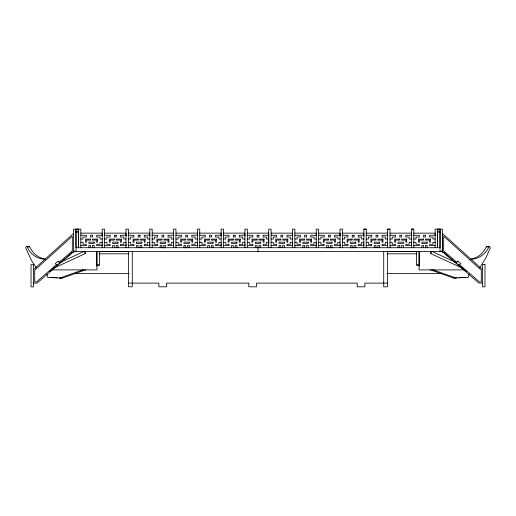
<?xml version="1.0" encoding="UTF-8"?>
<svg xmlns="http://www.w3.org/2000/svg" width="516" height="516" viewBox="0 0 516 516"><rect width="100%" height="100%" fill="white"/><g stroke="black" fill="none" stroke-linecap="round" stroke-linejoin="round"><path stroke-width="0.77" d="M78.445 231.613L78.445 229.149L75.981 229.149L75.981 247.712L440.019 247.712L440.019 229.149L437.555 229.149L437.555 231.613M78.445 229.156L78.445 247.712L78.684 231.613L75.736 231.62L75.736 232.239L78.445 232.239M96.802 251.408L96.802 264.921L99.401 264.921L99.401 251.408M437.555 229.149L437.555 247.712L437.555 232.226M102.226 245.558L102.245 243.971M126.007 245.564L126.027 243.971M149.795 245.558L149.808 243.971M173.576 245.558L173.589 243.971M197.357 245.558L197.376 243.965M221.138 245.558L221.158 243.965M244.919 245.558L244.939 243.971M268.701 245.558L268.701 233.129L247.299 233.129M292.482 245.564L292.501 243.971M316.269 245.558L316.282 243.971M340.05 245.558L340.063 243.971M363.832 245.558L363.845 243.971M387.613 245.558L387.632 243.971M411.394 245.558L411.413 243.971M468.98 274.222L468.425 277.35L453.493 278.027L430.151 269.739M479.809 267.52L485.608 258.413L490.129 248.351A1.406 0.993 -90 0 0 489.091 246.409L486.491 246.409C483.756 252.679 478.235 257.935 471.243 258.929M489.091 246.409C486.053 253.801 478.829 259.226 470.676 259.29M462.465 268.236L430.75 253.588L431.789 251.35L455.57 262.341M33.475 269.636L73.543 233.471M56.334 264.721L36.501 281.878L34.707 281.878L34.707 270.184L72.311 236.238L72.311 250.905L59.147 262.289M482.525 283.11L478.938 283.11L442.457 251.466L73.543 251.466L37.062 283.11L33.475 283.11M49.542 271.429L50.768 270.429M52.606 268.92L55.057 266.914M60.391 262.554L62.268 261.019M63.507 260L74.736 250.815M71.472 252.93L74.685 251.408M60.43 262.341L84.211 251.35L85.25 253.588L53.535 268.236M47.021 274.222L47.575 277.344L59.908 278.027L83.25 269.739M59.908 278.027L62.507 278.027L85.849 269.739M96.389 265.992L99.401 264.921M453.493 278.027L456.576 277.86M458.885 277.731L465.825 277.35M363.832 247.706L363.832 229.143L366.205 229.149L366.212 247.706M387.613 247.706L387.613 229.143L389.993 229.149L389.993 247.706M411.394 247.706L411.394 229.143L413.774 229.149L413.774 247.706M363.832 229.149L366.205 229.149M387.613 229.149L389.993 229.149M411.394 229.149L413.774 229.149M80.825 233.129L102.226 233.129L102.245 235.902M104.606 233.129L126.007 233.129L126.027 235.909M128.387 233.129L149.795 233.129L149.808 235.902M152.168 233.129L173.576 233.129L173.589 235.902M175.95 233.122L197.357 233.122L197.37 235.902M199.731 233.129L221.138 233.122L221.158 235.902M223.518 233.129L244.919 233.129L244.939 235.902M271.081 233.129L292.482 233.129L292.501 235.909M294.862 233.129L316.263 233.129L316.282 235.902M318.643 233.129L340.05 233.129L340.063 235.902M342.424 233.129L363.832 233.129L363.845 235.902M366.205 233.129L387.613 233.129L387.632 235.902M389.993 233.129L411.394 233.129L411.413 235.902M413.774 233.129L435.175 233.129L435.175 247.706M80.825 235.251L86.378 235.251L86.378 237.037L83.037 237.037L83.037 239.024L80.825 239.024M102.226 235.251L96.673 235.251L96.673 237.037L100.014 237.037L100.014 239.024L102.226 239.024M104.606 235.251L110.16 235.251L110.16 237.037L106.825 237.037L106.825 239.024L104.606 239.024M126.007 235.251L120.454 235.251L120.454 237.037L123.795 237.037L123.795 239.024L126.007 239.024M128.387 235.251L133.941 235.251L133.941 237.037L130.606 237.037L130.606 239.024L128.387 239.024M149.795 235.251L144.241 235.251L144.241 237.037L147.576 237.037L147.576 239.024L149.795 239.024M152.168 235.251L157.722 235.251L157.722 237.037L154.387 237.037L154.387 239.024L152.168 239.024M173.576 235.251L168.023 235.251L168.023 237.037L171.357 237.037L171.357 239.024L173.576 239.024M175.95 235.251L181.503 235.251L181.503 237.031L178.168 237.031L178.168 239.024L175.95 239.024M197.357 235.251L191.804 235.251L191.804 237.031L195.138 237.031L195.138 239.018L197.357 239.018M199.737 235.251L205.284 235.251L205.284 237.037L201.95 237.037L201.95 239.024L199.737 239.024M221.138 235.251L215.585 235.251L215.585 237.037L218.919 237.037L218.919 239.024L221.138 239.024M223.518 235.251L229.072 235.251L229.072 237.037L225.731 237.037L225.731 239.024L223.518 239.024M244.919 235.251L239.366 235.251L239.366 237.037L242.707 237.037L242.707 239.024L244.919 239.024M247.299 235.251L252.853 235.251L252.853 237.037L249.512 237.037L249.512 239.024L247.299 239.024M268.701 235.251L263.147 235.251L263.147 237.037L266.488 237.037L266.488 239.024L268.701 239.024M271.081 235.251L276.634 235.251L276.634 237.037L273.293 237.037L273.293 239.024L271.081 239.024M292.482 235.251L286.928 235.251L286.928 237.037L290.269 237.037L290.269 239.024L292.482 239.024M294.862 235.251L300.415 235.251L300.415 237.037L297.081 237.037L297.081 239.024L294.862 239.024M316.263 235.251L310.709 235.251L310.709 237.037L314.05 237.037L314.05 239.024L316.263 239.024M318.643 235.251L324.196 235.251L324.196 237.037L320.862 237.037L320.862 239.024L318.643 239.024M340.05 235.251L334.497 235.251L334.497 237.037L337.832 237.037L337.832 239.024L340.05 239.024M342.424 235.251L347.978 235.251L347.978 237.037L344.643 237.037L344.643 239.024L342.424 239.024M363.832 235.251L358.278 235.251L358.278 237.037L361.613 237.037L361.613 239.024L363.832 239.024M366.205 235.251L371.759 235.251L371.759 237.037L368.424 237.037L368.424 239.024L366.205 239.024M387.613 235.251L382.059 235.251L382.059 237.037L385.394 237.037L385.394 239.024L387.613 239.024M389.993 235.251L395.546 235.251L395.546 237.037L392.205 237.037L392.205 239.024L389.993 239.024M411.394 235.251L405.84 235.251L405.84 237.037L409.175 237.037L409.175 239.024L411.394 239.024M413.774 235.251L419.327 235.251L419.327 237.037L415.986 237.037L415.986 239.024L413.774 239.024M435.175 239.024L432.963 239.024L432.963 237.037L429.622 237.037L429.622 235.251L435.175 235.251L435.175 229.143L442.457 229.156L442.457 251.466L442.457 233.471L482.525 269.636M80.825 242.294L83.037 242.294L83.037 244.3L86.378 244.3L86.378 245.629L80.825 245.629M102.226 242.294L100.014 242.294L100.014 244.3L96.673 244.3L96.673 245.629L102.226 245.629M104.606 242.294L106.825 242.294L106.825 244.3L110.16 244.3L110.16 245.629L104.606 245.629M126.007 242.294L123.795 242.294L123.795 244.3L120.454 244.3L120.454 245.629L126.007 245.629M128.387 242.294L130.606 242.294L130.606 244.3L133.941 244.3L133.941 245.629L128.387 245.629M149.795 242.294L147.576 242.294L147.576 244.3L144.241 244.3L144.241 245.629L149.795 245.629M152.168 242.294L154.387 242.294L154.387 244.3L157.722 244.3L157.722 245.629L152.168 245.629M173.576 242.294L171.357 242.294L171.357 244.3L168.023 244.3L168.023 245.629L173.576 245.629M175.95 242.294L178.168 242.294L178.168 244.294L181.503 244.294L181.503 245.629L175.95 245.629M197.357 242.288L195.138 242.294L195.138 244.294L191.804 244.294L191.804 245.629L197.357 245.629M199.737 242.294L201.95 242.294L201.95 244.3L205.291 244.3L205.291 245.629L199.737 245.629M221.138 242.294L218.919 242.294L218.919 244.3L215.585 244.3L215.585 245.629L221.138 245.629M223.518 242.294L225.731 242.294L225.731 244.3L229.072 244.3L229.072 245.629L223.518 245.629M244.919 242.294L242.707 242.294L242.707 244.3L239.366 244.3L239.366 245.629L244.919 245.629M247.299 242.294L249.512 242.294L249.512 244.3L252.853 244.3L252.853 245.629L247.299 245.629M268.701 242.294L266.488 242.294L266.488 244.3L263.147 244.3L263.147 245.629L268.701 245.629M271.081 242.294L273.299 242.294L273.299 244.3L276.634 244.3L276.634 245.629L271.081 245.629M292.482 242.294L290.269 242.294L290.269 244.3L286.928 244.3L286.928 245.629L292.482 245.629M294.862 242.294L297.081 242.294L297.081 244.3L300.415 244.3L300.415 245.629L294.862 245.629M316.269 242.294L314.05 242.294L314.05 244.3L310.716 244.3L310.716 245.629L316.269 245.629M318.643 242.294L320.862 242.294L320.862 244.3L324.196 244.3L324.196 245.629L318.643 245.629M340.05 242.294L337.832 242.294L337.832 244.3L334.497 244.3L334.497 245.629L340.05 245.629M342.424 242.294L344.643 242.294L344.643 244.3L347.978 244.3L347.978 245.629L342.424 245.629M363.832 242.294L361.613 242.294L361.613 244.3L358.278 244.3L358.278 245.629L363.832 245.629M366.205 242.294L368.424 242.294L368.424 244.3L371.759 244.3L371.759 245.629L366.212 245.629M387.613 242.294L385.394 242.294L385.394 244.3L382.059 244.3L382.059 245.629L387.613 245.629M389.993 242.294L392.205 242.294L392.205 244.3L395.546 244.3L395.546 245.629L389.993 245.629M411.394 242.294L409.175 242.294L409.175 244.3L405.84 244.3L405.84 245.629L411.394 245.629M413.774 242.294L415.986 242.294L415.986 244.3L419.327 244.3L419.327 245.629L413.774 245.629M435.175 242.294L432.963 242.294L432.963 244.3L429.622 244.3L429.622 245.629L435.175 245.629M36.191 267.52L31.541 260.541L25.871 248.351A1.406 0.993 90 0 1 26.909 246.403L29.509 246.403C32.244 252.679 37.765 257.935 44.757 258.922M26.909 246.403L27.232 246.771L29.831 246.771M486.169 246.771L488.768 246.771M163.153 247.712L165.526 247.712M183.735 247.719L186.115 247.719M187.695 247.719L189.282 247.719M326.718 247.719L328.305 247.719M329.885 247.719L332.265 247.719M350.474 247.712L352.847 247.712M99.085 251.589L128.781 251.589M387.219 251.589L416.915 251.589M99.085 253.827L128.781 253.827M387.219 253.827L416.915 253.827M416.599 251.408L416.599 264.927L419.198 264.927L419.198 251.408M51.548 269.894L96.924 269.894L96.924 251.408M464.452 269.894L419.076 269.894L419.076 251.408M74.323 273.474L129.103 273.474M386.897 273.474L441.677 273.474M128.536 283.11L158.857 283.11L158.857 286.806L166.533 286.806L166.533 283.11L248.802 283.11L248.802 286.806L256.478 286.806L256.478 283.11L357.227 283.11L357.227 286.806L364.902 286.806L364.902 283.11L387.464 283.11M50.175 277.344L57.115 277.731M59.424 277.86L62.507 278.027M45.324 259.29C37.468 259.142 30.025 254.169 27.232 246.771M432.75 269.739L456.092 278.027M416.599 264.927L419.611 265.992M441.315 251.408L444.528 252.93M441.264 250.815L452.493 260M453.732 261.019L455.609 262.554M460.943 266.914L463.394 268.92M465.232 270.429L466.458 271.429M456.853 262.289L443.689 250.905L443.689 236.238L481.293 270.184L481.293 281.878L479.499 281.878L459.666 264.721M440.019 229.156L440.019 231.62M440.019 232.239L440.019 251.466M430.75 251.408L430.75 253.588M427.177 247.706L427.177 245.493L425.403 245.493L425.403 247.706M423.546 247.706L423.546 245.493L421.772 245.493L421.772 247.706M403.396 247.706L403.396 245.493L401.622 245.493L401.622 247.706M399.765 247.706L399.765 245.493L397.984 245.493L397.984 247.706M387.464 251.408L387.464 286.806L383.717 286.806L383.717 251.408M379.615 247.706L379.615 245.493L377.841 245.493L377.841 247.706M375.983 247.706L375.983 245.493L374.203 245.493L374.203 247.706M355.834 247.706L355.834 245.493L354.06 245.493L354.06 247.706M352.202 247.706L352.196 245.493L350.422 245.493L350.422 247.706M342.424 247.706L342.424 229.143L340.05 229.149L340.05 247.706M332.052 247.706L332.052 245.493L330.279 245.493L330.279 247.706M328.415 247.706L328.415 245.493L326.641 245.493L326.641 247.706M318.643 247.706L318.643 229.149L316.263 229.149L316.269 247.706M308.271 247.706L308.271 245.493L306.491 245.493L306.491 247.706M304.634 247.706L304.634 245.493L302.86 245.493L302.86 247.706M294.862 247.706L294.862 229.149L292.482 229.149L292.482 247.712M284.49 247.712L284.49 245.493L282.71 245.493L282.71 247.712M280.852 247.712L280.852 245.493L279.079 245.493L279.079 247.712M271.081 247.712L271.081 229.149L268.701 229.149L268.701 247.712M260.703 247.706L260.703 245.493L258.929 245.493L258.929 247.706M258 247.712L258 251.408M257.071 247.706L257.071 245.493L255.297 245.493L255.297 247.706M247.299 247.706L247.299 229.143L244.919 229.149L244.919 247.706M236.921 247.706L236.921 245.493L235.148 245.493L235.148 247.706M233.29 247.706L233.29 245.493L231.516 245.493L231.516 247.706M223.518 247.706L223.518 229.143L221.138 229.149L221.138 247.706M213.14 247.706L213.14 245.487L211.367 245.487L211.367 247.706M209.509 247.706L209.509 245.487L207.729 245.487L207.729 247.706M199.737 247.706L199.731 229.143L197.357 229.143L197.357 247.706M189.359 247.706L189.359 245.487L187.585 245.487L187.585 247.706M185.728 247.706L185.728 245.487L183.948 245.487L183.948 247.706M175.95 247.706L175.95 229.143L173.576 229.143L173.576 247.706M165.578 247.706L165.578 245.493L163.804 245.493L163.804 247.706M161.94 247.706L161.94 245.493L160.166 245.493L160.166 247.706M152.168 247.706L152.168 229.149L149.788 229.149L149.795 247.706M141.797 247.706L141.797 245.493L140.017 245.493L140.023 247.706M138.159 247.706L138.159 245.493L136.385 245.493L136.385 247.706M132.283 251.408L132.283 286.806L128.536 286.806L128.536 251.408M128.387 247.706L128.387 229.149L126.007 229.149L126.007 247.712M118.016 247.712L118.016 245.493L116.235 245.493L116.235 247.712M114.378 247.712L114.378 245.493L112.604 245.493L112.604 247.712M104.606 247.712L104.606 229.149L102.226 229.149L102.226 247.712M94.234 247.706L94.234 245.493L92.454 245.493L92.454 247.706M90.597 247.706L90.597 245.493L88.823 245.493L88.823 247.706M85.25 251.408L85.25 253.588M80.825 247.706L80.825 229.149L73.543 229.156L73.543 251.466M75.981 229.156L75.981 231.62M75.981 232.239L75.981 251.466M486.491 246.409A1.406 0.993 90 0 1 487.407 246.958M28.593 246.958A1.406 0.993 90 0 1 29.509 246.403M457.789 261.148L456.228 263.057L459.105 265.411L460.665 263.502L457.789 261.148M58.211 261.148L55.335 263.502L56.895 265.411L59.772 263.057L58.211 261.148M440.264 231.62L437.316 231.613L437.316 232.226L440.264 232.239L440.264 231.62M92.454 235.251L90.597 235.251L90.597 237.037L92.454 237.037L92.454 235.251M116.235 235.251L114.378 235.251L114.378 237.037L116.235 237.037L116.235 235.251M140.017 235.251L138.159 235.251L138.159 237.037L140.017 237.037L140.017 235.251M163.804 235.251L161.94 235.251L161.94 237.037L163.804 237.037L163.804 235.251M187.585 235.251L185.721 235.251L185.721 237.031L187.585 237.031L187.585 235.251M211.367 235.251L209.509 235.251L209.509 237.037L211.367 237.037L211.367 235.251M235.148 235.251L233.29 235.251L233.29 237.037L235.148 237.037L235.148 235.251M258.929 235.251L257.071 235.251L257.071 237.037L258.929 237.037L258.929 235.251M282.71 235.251L280.852 235.251L280.852 237.037L282.71 237.037L282.71 235.251M306.491 235.251L304.634 235.251L304.634 237.037L306.491 237.037L306.491 235.251M330.272 235.251L328.415 235.251L328.415 237.037L330.272 237.037L330.272 235.251M354.06 235.251L352.196 235.251L352.196 237.037L354.06 237.037L354.06 235.251M377.841 235.251L375.983 235.251L375.983 237.037L377.841 237.037L377.841 235.251M401.622 235.251L399.765 235.251L399.765 237.037L401.622 237.037L401.622 235.251M425.403 235.251L423.546 235.251L423.546 237.037L425.403 237.037L425.403 235.251M90.597 239.114L85.482 239.114L85.482 242.223L86.378 242.223L86.378 240.075L90.597 240.075L90.597 239.114M97.569 239.114L92.454 239.114L92.454 240.075L96.673 240.069L96.673 242.223L97.569 242.223L97.569 239.114M114.378 239.114L109.263 239.114L109.263 242.223L110.16 242.223L110.16 240.075L114.378 240.075L114.378 239.114M121.35 239.114L116.235 239.114L116.235 240.075L120.454 240.075L120.454 242.223L121.35 242.223L121.35 239.114M138.159 239.114L133.051 239.114L133.051 242.223L133.941 242.223L133.941 240.075L138.159 240.075L138.159 239.114M145.131 239.114L140.017 239.114L140.017 240.075L144.241 240.075L144.241 242.223L145.131 242.223L145.131 239.114M161.94 239.114L156.832 239.114L156.832 242.223L157.722 242.223L157.722 240.069L161.94 240.069L161.94 239.114M168.913 239.114L163.804 239.114L163.804 240.069L168.023 240.069L168.023 242.223L168.913 242.223L168.913 239.114M185.728 239.114L180.613 239.114L180.613 242.217L181.503 242.217L181.503 240.069L185.728 240.069L185.728 239.114M192.694 239.114L187.585 239.114L187.585 240.069L191.804 240.069L191.804 242.217L192.694 242.217L192.694 239.114M209.509 239.114L204.394 239.114L204.394 242.217L205.291 242.217L205.291 240.069L209.509 240.069L209.509 239.114M216.481 239.114L211.367 239.114L211.367 240.069L215.585 240.069L215.585 242.217L216.481 242.217L216.481 239.114M233.29 239.114L228.175 239.114L228.175 242.223L229.072 242.223L229.072 240.069L233.29 240.069L233.29 239.114M240.263 239.114L235.148 239.114L235.148 240.069L239.366 240.069L239.366 242.223L240.263 242.223L240.263 239.114M257.071 239.114L251.956 239.114L251.956 242.223L252.853 242.223L252.853 240.075L257.071 240.075L257.071 239.114M264.044 239.114L258.929 239.114L258.929 240.075L263.147 240.069L263.147 242.223L264.044 242.223L264.044 239.114M280.852 239.114L275.738 239.114L275.738 242.223L276.634 242.223L276.634 240.075L280.852 240.075L280.852 239.114M287.825 239.114L282.71 239.114L282.71 240.075L286.928 240.075L286.928 242.223L287.825 242.223L287.825 239.114M304.634 239.114L299.519 239.114L299.519 242.223L300.415 242.223L300.415 240.075L304.634 240.075L304.634 239.114M311.606 239.114L306.491 239.114L306.491 240.075L310.716 240.075L310.716 242.223L311.606 242.223L311.606 239.114M328.415 239.114L323.306 239.114L323.306 242.223L324.196 242.223L324.196 240.069L328.415 240.069L328.415 239.114M335.387 239.114L330.279 239.114L330.279 240.069L334.497 240.069L334.497 242.223L335.387 242.223L335.387 239.114M352.196 239.114L347.087 239.114L347.087 242.223L347.978 242.223L347.978 240.069L352.196 240.069L352.196 239.114M359.168 239.114L354.06 239.114L354.06 240.069L358.278 240.069L358.278 242.223L359.168 242.223L359.168 239.114M375.983 239.114L370.869 239.114L370.869 242.223L371.759 242.223L371.759 240.069L375.983 240.069L375.983 239.114M382.949 239.114L377.841 239.114L377.841 240.069L382.059 240.069L382.059 242.223L382.956 242.223L382.949 239.114M399.765 239.114L394.65 239.114L394.65 242.223L395.546 242.223L395.546 240.069L399.765 240.069L399.765 239.114M406.737 239.114L401.622 239.114L401.622 240.069L405.84 240.069L405.84 242.223L406.737 242.223L406.737 239.114M423.546 239.114L418.431 239.114L418.431 242.223L419.327 242.223L419.327 240.069L423.546 240.069L423.546 239.114M430.518 239.114L425.403 239.114L425.403 240.069L429.622 240.069L429.622 242.223L430.518 242.223L430.518 239.114M94.234 242.152L88.823 242.152L88.823 243.417L94.234 243.417L94.234 242.152M118.016 242.152L112.604 242.152L112.604 243.417L118.016 243.417L118.016 242.152M141.797 242.152L136.385 242.152L136.385 243.417L141.797 243.417L141.797 242.152M165.578 242.152L160.166 242.152L160.166 243.41L165.578 243.41L165.578 242.152M189.359 242.146L183.948 242.146L183.948 243.41L189.359 243.41L189.359 242.146M213.14 242.146L207.729 242.146L207.729 243.41L213.14 243.41L213.14 242.146M236.921 242.152L231.51 242.152L231.516 243.41L236.921 243.41L236.921 242.152M260.703 242.152L255.297 242.152L255.297 243.417L260.703 243.417L260.703 242.152M284.49 242.152L279.079 242.152L279.079 243.417L284.49 243.417L284.49 242.152M308.271 242.152L302.86 242.152L302.86 243.417L308.271 243.417L308.271 242.152M332.052 242.152L326.641 242.152L326.641 243.41L332.052 243.41L332.052 242.152M355.834 242.152L350.422 242.152L350.422 243.41L355.834 243.41L355.834 242.152M379.615 242.152L374.203 242.152L374.203 243.41L379.615 243.41L379.615 242.152M403.396 242.152L397.984 242.152L397.984 243.41L403.396 243.41L403.396 242.152M427.177 242.152L421.772 242.152L421.772 243.41L427.177 243.41L427.177 242.152M33.475 264.547L31.037 264.547L31.037 286.857L33.475 286.857L33.475 264.547M484.963 264.547L482.525 264.547L482.525 286.857L484.963 286.857L484.963 264.547"/></g></svg>
